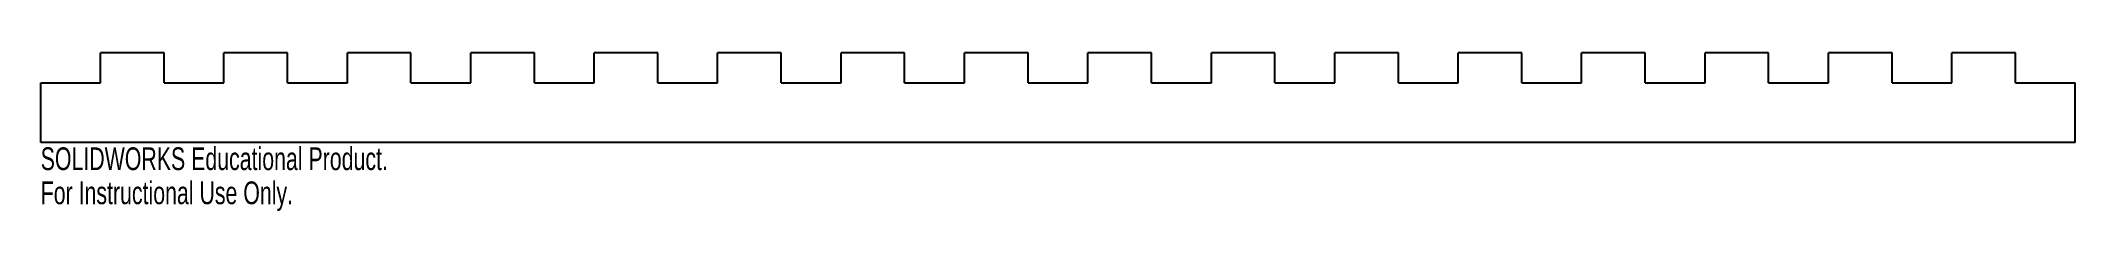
# Model space of a CAD drawing. Header units: inches. Extents: x -8.5 to 8.5, y -1.3 to 0.
import ezdxf

# ---------------------------------------------------------------- set-up
doc = ezdxf.new("R2010")
doc.units = ezdxf.units.IN
doc.header["$MEASUREMENT"] = 0
doc.styles.add('SLDTEXTSTYLE0', font='TXT', dxfattribs={"width": 0.7})

msp = doc.modelspace()

# ---------------------------------------------------------------- linework, layer by layer
at = {"color": 7, "linetype": 'Continuous', "lineweight": 25}
for p, q in [((-8, -0.25), (-8, 0)), ((-7.46875, 0), (-8, 0)), ((-7.46875, -0.25), (-7.46875, 0)), ((-6.96875, -0.25), (-6.96875, 0)), ((-6.4375, 0), (-6.96875, 0)), ((-6.4375, -0.25), (-6.4375, 0)), ((-5.9375, -0.25), (-5.9375, 0)), ((-5.40625, 0), (-5.9375, 0)), ((-5.40625, -0.25), (-5.40625, 0)), ((-4.90625, -0.25), (-4.90625, 0)), ((-4.375, 0), (-4.90625, 0)), ((-4.375, -0.25), (-4.375, 0)), ((-3.875, -0.25), (-3.875, 0)), ((-3.34375, 0), (-3.875, 0)), ((-3.34375, -0.25), (-3.34375, 0)), ((-2.3125, 0), (-2.84375, 0)), ((-2.84375, -0.25), (-2.84375, 0)), ((-2.3125, -0.25), (-2.3125, 0)), ((-1.8125, -0.25), (-1.8125, 0)), ((-1.28125, 0), (-1.8125, 0)), ((-1.28125, -0.25), (-1.28125, 0)), ((-0.78125, -0.25), (-0.78125, 0)), ((-0.25, 0), (-0.78125, 0)), ((-0.25, -0.25), (-0.25, 0)), ((0.25, -0.25), (0.25, 0)), ((0.78125, 0), (0.25, 0)), ((0.78125, -0.25), (0.78125, 0)), ((1.28125, -0.25), (1.28125, 0)), ((1.8125, 0), (1.28125, 0)), ((1.8125, -0.25), (1.8125, 0)), ((2.3125, -0.25), (2.3125, 0)), ((2.84375, 0), (2.3125, 0)), ((2.84375, -0.25), (2.84375, 0)), ((3.34375, -0.25), (3.34375, 0)), ((3.875, 0), (3.34375, 0)), ((3.875, -0.25), (3.875, 0)), ((4.375, -0.25), (4.375, 0)), ((4.90625, 0), (4.375, 0)), ((4.90625, -0.25), (4.90625, 0)), ((5.40625, -0.25), (5.40625, 0)), ((5.9375, 0), (5.40625, 0)), ((5.9375, -0.25), (5.9375, 0)), ((6.4375, -0.25), (6.4375, 0)), ((6.96875, 0), (6.4375, 0)), ((6.96875, -0.25), (6.96875, 0)), ((7.46875, -0.25), (7.46875, 0)), ((8, 0), (7.46875, 0)), ((8, -0.25), (8, 0)), ((-8.5, -0.75), (-8.5, -0.25)), ((-8.5, -0.25), (-8, -0.25)), ((-7.46875, -0.25), (-6.96875, -0.25)), ((-6.4375, -0.25), (-5.9375, -0.25)), ((-5.40625, -0.25), (-4.90625, -0.25)), ((-4.375, -0.25), (-3.875, -0.25)), ((-3.34375, -0.25), (-2.84375, -0.25)), ((-2.3125, -0.25), (-1.8125, -0.25)), ((-1.28125, -0.25), (-0.78125, -0.25)), ((-0.25, -0.25), (0.25, -0.25)), ((0.78125, -0.25), (1.28125, -0.25)), ((1.8125, -0.25), (2.3125, -0.25)), ((2.84375, -0.25), (3.34375, -0.25)), ((3.875, -0.25), (4.375, -0.25)), ((4.90625, -0.25), (5.40625, -0.25)), ((5.9375, -0.25), (6.4375, -0.25)), ((6.96875, -0.25), (7.46875, -0.25)), ((8, -0.25), (8.5, -0.25)), ((8.5, -0.75), (8.5, -0.25)), ((8.5, -0.75), (-8.5, -0.75))]:
    msp.add_line(p, q, dxfattribs=at)

# ---------------------------------------------------------------- texts
at = {"color": 7, "linetype": 'Continuous', "char_height": 0.1903, "attachment_point": 1, "style": 'SLDTEXTSTYLE0'}
for s, insert in [('SOLIDWORKS Educational Product.', (-8.5, -0.79014)), ('For Instructional Use Only.', (-8.5, -1.07559))]:
    msp.add_mtext(s, dxfattribs=dict(at, insert=insert))

doc.saveas('drawing.dxf')
